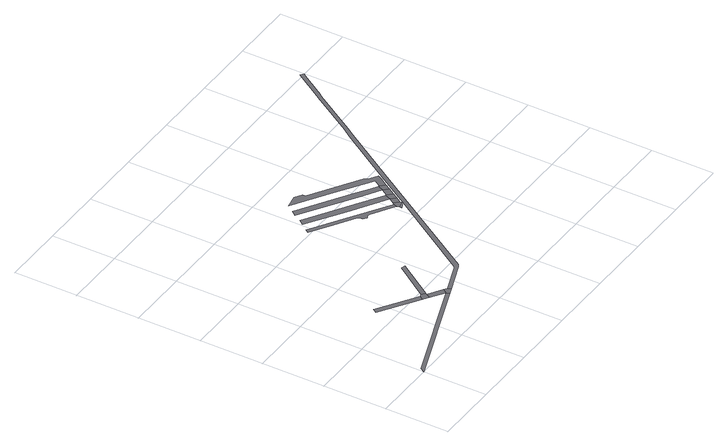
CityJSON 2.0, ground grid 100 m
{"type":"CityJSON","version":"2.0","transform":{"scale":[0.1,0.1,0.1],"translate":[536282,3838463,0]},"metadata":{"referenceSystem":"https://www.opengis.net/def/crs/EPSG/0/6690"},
"CityObjects":{
"road1":{"type":"Road","attributes":{"RoadStructureAttribute.sectionType":"1"},"geometry":[{"type":"MultiSurface","lod":"1","boundaries":[[[0,1,2,3]]]}]},
"road2":{"type":"Road","attributes":{"RoadStructureAttribute.sectionType":"1"},"geometry":[{"type":"MultiSurface","lod":"1","boundaries":[[[4,5,6,7]]]}]},
"road3":{"type":"Road","geometry":[{"type":"MultiSurface","lod":"1","boundaries":[[[8,7,6,9,10,11]]]}]},
"road4":{"type":"Road","attributes":{"RoadStructureAttribute.sectionType":"1"},"geometry":[{"type":"MultiSurface","lod":"1","boundaries":[[[10,9,0,12]]]}]},
"road5":{"type":"Road","geometry":[{"type":"MultiSurface","lod":"1","boundaries":[[[12,0,3,13,14]]]}]},
"road6":{"type":"Road","attributes":{"RoadStructureAttribute.sectionType":"1"},"geometry":[{"type":"MultiSurface","lod":"1","boundaries":[[[15,16,8,11]]]}]},
"road7":{"type":"Road","attributes":{"RoadStructureAttribute.sectionType":"1"},"geometry":[{"type":"MultiSurface","lod":"1","boundaries":[[[17,18,19,20,21,22,23,24,25,26,27,28,29,30,31,32]]]}]},
"road8":{"type":"Road","geometry":[{"type":"MultiSurface","lod":"1","boundaries":[[[33,34,35,36,37,38]]]}]},
"road9":{"type":"Road","geometry":[{"type":"MultiSurface","lod":"1","boundaries":[[[39,40,41,42,43,44,45,46]]]}]},
"road10":{"type":"Road","geometry":[{"type":"MultiSurface","lod":"1","boundaries":[[[47,48,49,50]]]}]},
"road11":{"type":"Road","geometry":[{"type":"MultiSurface","lod":"1","boundaries":[[[51,32,31,52,48,47,53,54]]]}]},
"road12":{"type":"Road","geometry":[{"type":"MultiSurface","lod":"1","boundaries":[[[55,56,57,58,59,60,61,62,63,64,65,66,67]]]}]},
"road13":{"type":"Road","geometry":[{"type":"MultiSurface","lod":"1","boundaries":[[[37,51,54,68]]]}]},
"road14":{"type":"Road","geometry":[{"type":"MultiSurface","lod":"1","boundaries":[[[38,37,68,69,70]]]}]},
"road15":{"type":"Road","geometry":[{"type":"MultiSurface","lod":"1","boundaries":[[[45,70,69,71]]]}]},
"road16":{"type":"Road","geometry":[{"type":"MultiSurface","lod":"1","boundaries":[[[46,45,71,67,66]]]}]},
"road17":{"type":"Road","attributes":{"RoadStructureAttribute.sectionType":"1"},"geometry":[{"type":"MultiSurface","lod":"1","boundaries":[[[72,73,74,75,76,77,50,78,79,14,13,80,81,82,83,84,85,86,87,88]]]}]}
},
"vertices":[
[1717,697,0],[53,85,0],[3,6,0],[1736,647,0],
[871,1349,0],[827,1280,0],[1416,895,0],[1461,964,0],
[1508,971,0],[1503,837,0],[1549,908,0],[1566,932,0],
[1763,767,0],
[1834,684,0],[1816,733,0],
[1955,1508,0],[1883,1520,0],
[2369,2836,0],[1952,3102,0],[1917,3052,0],[2247,2835,0],[2554,2642,0],[2572,2622,0],[2577,2608,0],[2578,2592,0],[2573,2566,0],[2627,2526,0],[2643,2539,0],[2663,2544,0],[2687,2543,0],[2716,2537,0],[3057,2321,0],[3087,2379,0],
[2802,2840,0],[2095,3288,0],[2026,3210,0],[2599,2838,0],[3159,2488,0],[3202,2584,0],
[3222,2845,0],[3033,2965,0],[2658,3211,0],[2218,3489,0],[2154,3404,0],[3027,2843,0],[3287,2687,0],[3327,2779,0],
[3176,2308,0],[3077,2273,0],[3070,2239,0],[3185,2298,0],
[3107,2410,0],[3073,2299,0],[3175,2319,0],[3177,2334,0],
[3501,2847,0],[3531,2900,0],[3393,2989,0],[3362,3043,0],[2615,3516,0],[2607,3563,0],[2501,3635,0],[2297,3598,0],[2890,3216,0],[3414,2882,0],[3389,2846,0],[3341,2770,0],[3411,2705,0],
[3231,2420,0],
[3287,2508,0],[3214,2576,0],
[3358,2621,0],
[4954,5045,0],[4666,4601,0],[4642,4561,0],[4201,3864,0],[4112,3733,0],[3541,2848,0],[2295,925,0],[2261,899,0],[2321,864,0],[2363,894,0],[3611,2848,0],[4155,3694,0],[4249,3837,0],[4689,4531,0],[4714,4564,0],[4904,4858,0],[5005,5012,0]
]}
